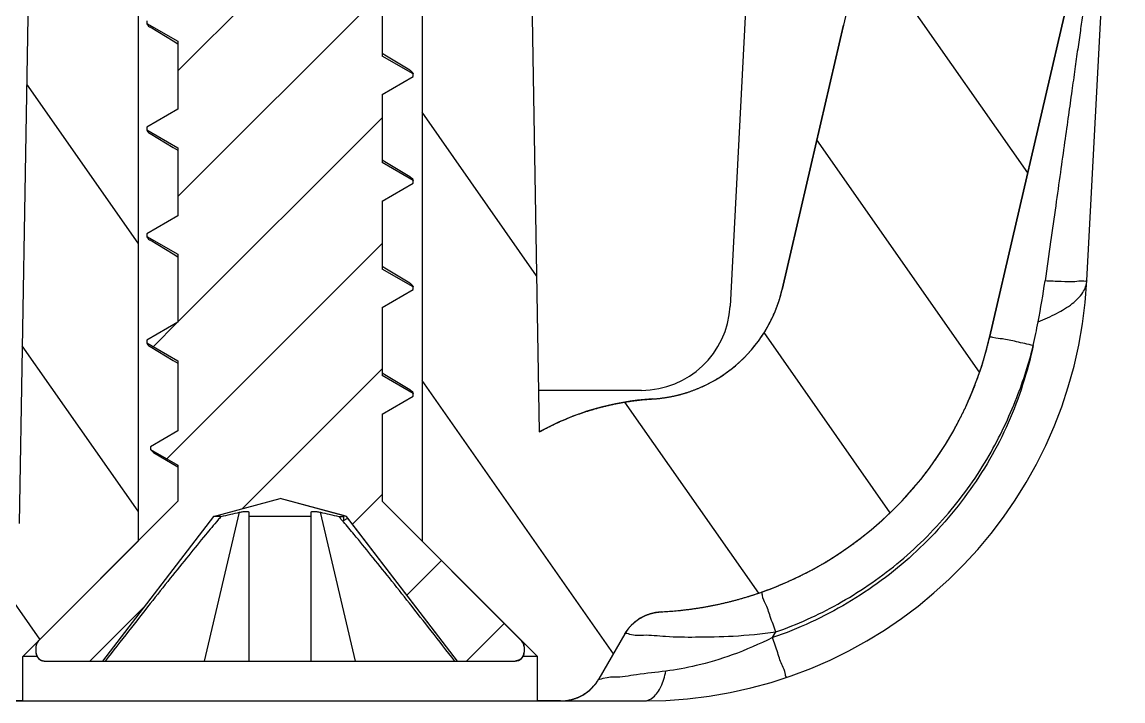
# Model space of a CAD drawing. Header units: inches. Extents: x 3700 to 4563, y 1353 to 2328.
# Drawn here: x 3886.51 to 3898.92, y 2099.41 to 2107.06 of the extents above; entities that cross this region are included whole.
import ezdxf

# ---------------------------------------------------------------- set-up
doc = ezdxf.new("R2010")
doc.units = ezdxf.units.IN
doc.header["$LTSCALE"] = 0.5
doc.layers.add('06___PRT_ALL_SURFS', color=7, linetype='Continuous')

msp = doc.modelspace()

# ---------------------------------------------------------------- hatches: boundary and pattern name
at = {"linetype": 'Continuous'}
h = msp.add_hatch(dxfattribs=at)
h.set_pattern_fill('C', color=2, angle=45, style=0, pattern_type=0)
h.set_pattern_definition([(45, (3517.8296, 2010.4347), (-0.7071068, 0.7071068), [])])
edge = h.paths.add_edge_path()
edge.add_line((3886.766, 2099.865), (3887.416, 2099.865))
edge.add_spline(control_points=[(3886.666, 2099.965), (3886.666, 2099.906), (3886.707, 2099.865), (3886.766, 2099.865)], knot_values=[0, 0, 0, 0, 1, 1, 1, 1], weights=[1, 0.804738, 0.804738, 1], degree=3, periodic=0)
edge.add_line((3886.666, 2100.024), (3886.666, 2099.965))
edge.add_spline(control_points=[(3886.695, 2100.094), (3886.676, 2100.075), (3886.666, 2100.05), (3886.666, 2100.024)], knot_values=[0, 0, 0, 0, 1, 1, 1, 1], weights=[1, 0.949253, 0.949253, 1], degree=3, periodic=0)
edge.add_line((3888.266, 2101.665), (3886.695, 2100.094))
edge.add_line((3888.266, 2102.071), (3888.266, 2101.665))
edge.add_line((3887.955, 2102.25), (3888.266, 2102.071))
edge.add_line((3887.955, 2102.28), (3887.955, 2102.25))
edge.add_line((3888.266, 2102.459), (3887.955, 2102.28))
edge.add_line((3888.266, 2103.248), (3888.266, 2102.459))
edge.add_line((3887.916, 2103.45), (3888.266, 2103.248))
edge.add_line((3887.916, 2103.48), (3887.916, 2103.45))
edge.add_line((3888.266, 2103.682), (3887.916, 2103.48))
edge.add_line((3888.266, 2104.448), (3888.266, 2103.682))
edge.add_line((3887.916, 2104.65), (3888.266, 2104.448))
edge.add_line((3887.916, 2104.68), (3887.916, 2104.65))
edge.add_line((3888.266, 2104.882), (3887.916, 2104.68))
edge.add_line((3888.266, 2105.648), (3888.266, 2104.882))
edge.add_line((3887.916, 2105.85), (3888.266, 2105.648))
edge.add_line((3887.916, 2105.88), (3887.916, 2105.85))
edge.add_line((3888.266, 2106.082), (3887.916, 2105.88))
edge.add_line((3888.266, 2106.848), (3888.266, 2106.082))
edge.add_line((3887.916, 2107.05), (3888.266, 2106.848))
edge.add_line((3887.916, 2107.08), (3887.916, 2107.05))
edge.add_line((3888.266, 2107.282), (3887.916, 2107.08))
edge.add_line((3888.266, 2108.048), (3888.266, 2107.282))
edge.add_line((3887.916, 2108.25), (3888.266, 2108.048))
edge.add_line((3887.916, 2108.28), (3887.916, 2108.25))
edge.add_line((3888.266, 2108.482), (3887.916, 2108.28))
edge.add_line((3888.266, 2109.248), (3888.266, 2108.482))
edge.add_line((3887.916, 2109.45), (3888.266, 2109.248))
edge.add_line((3887.916, 2109.48), (3887.916, 2109.45))
edge.add_line((3888.266, 2109.682), (3887.916, 2109.48))
edge.add_line((3888.266, 2110.448), (3888.266, 2109.682))
edge.add_line((3887.916, 2110.65), (3888.266, 2110.448))
edge.add_line((3887.916, 2110.68), (3887.916, 2110.65))
edge.add_line((3888.266, 2110.882), (3887.916, 2110.68))
edge.add_line((3888.266, 2111.648), (3888.266, 2110.882))
edge.add_line((3887.916, 2111.85), (3888.266, 2111.648))
edge.add_line((3887.916, 2111.88), (3887.916, 2111.85))
edge.add_line((3888.266, 2112.082), (3887.916, 2111.88))
edge.add_line((3888.266, 2112.848), (3888.266, 2112.082))
edge.add_line((3887.916, 2113.05), (3888.266, 2112.848))
edge.add_line((3887.916, 2113.08), (3887.916, 2113.05))
edge.add_line((3888.266, 2113.282), (3887.916, 2113.08))
edge.add_line((3888.266, 2114.048), (3888.266, 2113.282))
edge.add_line((3887.916, 2114.25), (3888.266, 2114.048))
edge.add_line((3887.916, 2114.28), (3887.916, 2114.25))
edge.add_line((3888.266, 2114.482), (3887.916, 2114.28))
edge.add_line((3888.266, 2115.248), (3888.266, 2114.482))
edge.add_line((3887.916, 2115.45), (3888.266, 2115.248))
edge.add_line((3887.916, 2115.48), (3887.916, 2115.45))
edge.add_line((3888.266, 2115.682), (3887.916, 2115.48))
edge.add_line((3888.266, 2116.448), (3888.266, 2115.682))
edge.add_line((3887.916, 2116.65), (3888.266, 2116.448))
edge.add_line((3887.916, 2116.68), (3887.916, 2116.65))
edge.add_line((3888.266, 2116.882), (3887.916, 2116.68))
edge.add_line((3888.266, 2117.648), (3888.266, 2116.882))
edge.add_line((3887.916, 2117.85), (3888.266, 2117.648))
edge.add_line((3887.916, 2117.88), (3887.916, 2117.85))
edge.add_line((3888.266, 2118.082), (3887.916, 2117.88))
edge.add_line((3888.266, 2118.974), (3888.266, 2118.082))
edge.add_line((3888.134, 2119.05), (3888.266, 2118.974))
edge.add_line((3888.134, 2119.08), (3888.134, 2119.05))
edge.add_line((3888.266, 2119.156), (3888.134, 2119.08))
edge.add_line((3888.266, 2119.865), (3888.266, 2119.156))
edge.add_line((3888.266, 2119.865), (3890.566, 2119.865))
edge.add_line((3890.566, 2119.865), (3890.566, 2118.664))
edge.add_line((3890.885, 2118.48), (3890.566, 2118.664))
edge.add_line((3890.885, 2118.45), (3890.885, 2118.48))
edge.add_line((3890.566, 2118.266), (3890.885, 2118.45))
edge.add_line((3890.566, 2118.266), (3890.566, 2117.482))
edge.add_line((3890.916, 2117.28), (3890.566, 2117.482))
edge.add_line((3890.916, 2117.25), (3890.916, 2117.28))
edge.add_line((3890.566, 2117.048), (3890.916, 2117.25))
edge.add_line((3890.566, 2117.048), (3890.566, 2116.282))
edge.add_line((3890.916, 2116.08), (3890.566, 2116.282))
edge.add_line((3890.916, 2116.05), (3890.916, 2116.08))
edge.add_line((3890.566, 2115.848), (3890.916, 2116.05))
edge.add_line((3890.566, 2115.848), (3890.566, 2115.082))
edge.add_line((3890.916, 2114.88), (3890.566, 2115.082))
edge.add_line((3890.916, 2114.85), (3890.916, 2114.88))
edge.add_line((3890.566, 2114.648), (3890.916, 2114.85))
edge.add_line((3890.566, 2114.648), (3890.566, 2113.882))
edge.add_line((3890.916, 2113.68), (3890.566, 2113.882))
edge.add_line((3890.916, 2113.65), (3890.916, 2113.68))
edge.add_line((3890.566, 2113.448), (3890.916, 2113.65))
edge.add_line((3890.566, 2113.448), (3890.566, 2112.682))
edge.add_line((3890.916, 2112.48), (3890.566, 2112.682))
edge.add_line((3890.916, 2112.45), (3890.916, 2112.48))
edge.add_line((3890.566, 2112.248), (3890.916, 2112.45))
edge.add_line((3890.566, 2112.248), (3890.566, 2111.482))
edge.add_line((3890.916, 2111.28), (3890.566, 2111.482))
edge.add_line((3890.916, 2111.25), (3890.916, 2111.28))
edge.add_line((3890.566, 2111.048), (3890.916, 2111.25))
edge.add_line((3890.566, 2111.048), (3890.566, 2110.282))
edge.add_line((3890.916, 2110.08), (3890.566, 2110.282))
edge.add_line((3890.916, 2110.05), (3890.916, 2110.08))
edge.add_line((3890.566, 2109.848), (3890.916, 2110.05))
edge.add_line((3890.566, 2109.848), (3890.566, 2109.082))
edge.add_line((3890.916, 2108.88), (3890.566, 2109.082))
edge.add_line((3890.916, 2108.85), (3890.916, 2108.88))
edge.add_line((3890.566, 2108.648), (3890.916, 2108.85))
edge.add_line((3890.566, 2108.648), (3890.566, 2107.882))
edge.add_line((3890.916, 2107.68), (3890.566, 2107.882))
edge.add_line((3890.916, 2107.65), (3890.916, 2107.68))
edge.add_line((3890.566, 2107.448), (3890.916, 2107.65))
edge.add_line((3890.566, 2107.448), (3890.566, 2106.682))
edge.add_line((3890.916, 2106.48), (3890.566, 2106.682))
edge.add_line((3890.916, 2106.45), (3890.916, 2106.48))
edge.add_line((3890.566, 2106.248), (3890.916, 2106.45))
edge.add_line((3890.566, 2106.248), (3890.566, 2105.482))
edge.add_line((3890.916, 2105.28), (3890.566, 2105.482))
edge.add_line((3890.916, 2105.25), (3890.916, 2105.28))
edge.add_line((3890.566, 2105.048), (3890.916, 2105.25))
edge.add_line((3890.566, 2105.048), (3890.566, 2104.282))
edge.add_line((3890.916, 2104.08), (3890.566, 2104.282))
edge.add_line((3890.916, 2104.05), (3890.916, 2104.08))
edge.add_line((3890.566, 2103.848), (3890.916, 2104.05))
edge.add_line((3890.566, 2103.848), (3890.566, 2103.082))
edge.add_line((3890.916, 2102.88), (3890.566, 2103.082))
edge.add_line((3890.916, 2102.85), (3890.916, 2102.88))
edge.add_line((3890.566, 2102.648), (3890.916, 2102.85))
edge.add_line((3890.566, 2102.648), (3890.566, 2101.665))
edge.add_line((3890.566, 2101.665), (3892.136, 2100.094))
edge.add_spline(control_points=[(3892.136, 2100.094), (3892.155, 2100.075), (3892.166, 2100.05), (3892.166, 2100.024)], knot_values=[0, 0, 0, 0, 1, 1, 1, 1], weights=[1, 0.949253, 0.949253, 1], degree=3, periodic=0)
edge.add_line((3892.166, 2100.024), (3892.166, 2099.965))
edge.add_spline(control_points=[(3892.166, 2099.965), (3892.166, 2099.906), (3892.124, 2099.865), (3892.066, 2099.865)], knot_values=[0, 0, 0, 0, 1, 1, 1, 1], weights=[1, 0.804738, 0.804738, 1], degree=3, periodic=0)
edge.add_line((3891.416, 2099.865), (3892.066, 2099.865))
edge.add_line((3891.416, 2099.865), (3890.18, 2101.476))
edge.add_line((3890.18, 2101.476), (3890.166, 2101.494))
edge.add_line((3890.166, 2101.494), (3890.131, 2101.503))
edge.add_line((3890.131, 2101.503), (3889.416, 2101.695))
edge.add_line((3888.666, 2101.494), (3889.416, 2101.695))
edge.add_line((3888.666, 2101.494), (3887.416, 2099.865))
h = msp.add_hatch(dxfattribs=at)
h.set_pattern_fill('DEFAULT__1', color=2, scale=1.73335, angle=125, style=0, pattern_type=0)
h.set_pattern_definition([(125, (3517.8296, 2010.4347), (-1.419877, -0.994209), [])])
edge = h.paths.add_edge_path()
edge.add_line((3862.566, 2112.415), (3863.393, 2112.415))
edge.add_line((3863.561, 2109.196), (3863.393, 2112.415))
edge.add_line((3864.757, 2104.053), (3863.561, 2109.196))
edge.add_spline(control_points=[(3864.757, 2104.053), (3864.923, 2103.337), (3865.485, 2102.862), (3866.219, 2102.818)], knot_values=[0, 0, 0, 0, 1, 1, 1, 1], weights=[1, 0.867704, 0.867704, 1], degree=3, periodic=0)
edge.add_spline(control_points=[(3866.219, 2102.818), (3866.751, 2102.786), (3867.257, 2102.616), (3867.701, 2102.32)], knot_values=[0, 0, 0, 0, 1, 1, 1, 1], weights=[1, 0.976957, 0.976957, 1], degree=3, periodic=0)
edge.add_line((3867.916, 2106.415), (3867.701, 2102.32))
edge.add_line((3867.916, 2106.415), (3869.166, 2106.415))
edge.add_line((3869.253, 2101.415), (3869.166, 2106.415))
edge.add_line((3869.253, 2101.415), (3871.578, 2101.415))
edge.add_line((3871.578, 2101.415), (3871.666, 2106.415))
edge.add_line((3871.666, 2106.415), (3872.916, 2106.415))
edge.add_line((3872.916, 2106.415), (3873.178, 2101.415))
edge.add_line((3873.178, 2101.415), (3873.682, 2101.415))
edge.add_line((3873.682, 2101.415), (3873.916, 2101.915))
edge.add_line((3873.916, 2101.915), (3879.916, 2101.915))
edge.add_line((3879.916, 2099.415), (3879.916, 2101.915))
edge.add_line((3867.254, 2099.415), (3879.916, 2099.415))
edge.add_spline(control_points=[(3867.254, 2099.415), (3867.071, 2099.415), (3866.913, 2099.506), (3866.821, 2099.665)], knot_values=[0, 0, 0, 0, 1, 1, 1, 1], weights=[1, 0.910684, 0.910684, 1], degree=3, periodic=0)
edge.add_line((3866.529, 2100.17), (3866.821, 2099.665))
edge.add_spline(control_points=[(3866.529, 2100.17), (3866.443, 2100.321), (3866.294, 2100.411), (3866.121, 2100.42)], knot_values=[0, 0, 0, 0, 1, 1, 1, 1], weights=[1, 0.918627, 0.918627, 1], degree=3, periodic=0)
edge.add_spline(control_points=[(3862.419, 2103.509), (3862.84, 2101.7), (3864.266, 2100.51), (3866.121, 2100.42)], knot_values=[0, 0, 0, 0, 1, 1, 1, 1], weights=[1, 0.865322, 0.865322, 1], degree=3, periodic=0)
edge.add_line((3862.419, 2103.509), (3861.146, 2108.985))
edge.add_spline(control_points=[(3861.023, 2109.856), (3861.039, 2109.562), (3861.08, 2109.271), (3861.146, 2108.985)], knot_values=[0, 0, 0, 0, 1, 1, 1, 1], weights=[1, 0.997419, 0.997419, 1], degree=3, periodic=0)
edge.add_line((3861.023, 2109.856), (3860.916, 2111.915))
edge.add_line((3860.916, 2111.915), (3861.766, 2111.915))
edge.add_line((3861.766, 2111.915), (3861.779, 2113.415))
edge.add_line((3862.557, 2113.415), (3861.779, 2113.415))
edge.add_line((3862.566, 2112.415), (3862.557, 2113.415))
edge = h.paths.add_edge_path()
edge.add_line((3879.916, 2099.415), (3879.916, 2101.915))
edge.add_line((3879.916, 2099.415), (3879.916, 2101.915))
edge = h.paths.add_edge_path()
edge.add_line((3897.266, 2112.415), (3896.438, 2112.415))
edge.add_line((3897.266, 2112.415), (3897.274, 2113.415))
edge.add_line((3898.052, 2113.415), (3897.274, 2113.415))
edge.add_line((3898.066, 2111.915), (3898.052, 2113.415))
edge.add_line((3898.916, 2111.915), (3898.066, 2111.915))
edge.add_line((3898.808, 2109.856), (3898.916, 2111.915))
edge.add_spline(control_points=[(3898.808, 2109.856), (3898.792, 2109.562), (3898.751, 2109.271), (3898.685, 2108.985)], knot_values=[0, 0, 0, 0, 1, 1, 1, 1], weights=[1, 0.997419, 0.997419, 1], degree=3, periodic=0)
edge.add_line((3898.685, 2108.985), (3897.412, 2103.509))
edge.add_spline(control_points=[(3893.71, 2100.42), (3895.565, 2100.51), (3896.991, 2101.7), (3897.412, 2103.509)], knot_values=[0, 0, 0, 0, 1, 1, 1, 1], weights=[1, 0.865322, 0.865322, 1], degree=3, periodic=0)
edge.add_spline(control_points=[(3893.302, 2100.17), (3893.388, 2100.321), (3893.537, 2100.411), (3893.71, 2100.42)], knot_values=[0, 0, 0, 0, 1, 1, 1, 1], weights=[1, 0.918627, 0.918627, 1], degree=3, periodic=0)
edge.add_line((3893.302, 2100.17), (3893.01, 2099.665))
edge.add_spline(control_points=[(3892.577, 2099.415), (3892.76, 2099.415), (3892.918, 2099.506), (3893.01, 2099.665)], knot_values=[0, 0, 0, 0, 1, 1, 1, 1], weights=[1, 0.910684, 0.910684, 1], degree=3, periodic=0)
edge.add_line((3892.577, 2099.415), (3892.316, 2099.415))
edge.add_line((3892.316, 2099.415), (3892.316, 2099.915))
edge.add_line((3892.316, 2099.915), (3891.016, 2101.215))
edge.add_line((3891.016, 2112.315), (3891.016, 2101.215))
edge.add_line((3892.166, 2112.315), (3891.016, 2112.315))
edge.add_line((3892.166, 2112.315), (3892.338, 2102.446))
edge.add_spline(control_points=[(3892.338, 2102.446), (3892.731, 2102.665), (3893.163, 2102.791), (3893.612, 2102.818)], knot_values=[0, 0, 0, 0, 1, 1, 1, 1], weights=[1, 0.983471, 0.983471, 1], degree=3, periodic=0)
edge.add_spline(control_points=[(3893.612, 2102.818), (3894.346, 2102.862), (3894.908, 2103.337), (3895.074, 2104.053)], knot_values=[0, 0, 0, 0, 1, 1, 1, 1], weights=[1, 0.867704, 0.867704, 1], degree=3, periodic=0)
edge.add_line((3896.27, 2109.196), (3895.074, 2104.053))
edge.add_line((3896.27, 2109.196), (3896.438, 2112.415))
edge = h.paths.add_edge_path()
edge.add_line((3886.516, 2099.415), (3879.916, 2099.415))
edge.add_line((3879.916, 2099.415), (3879.916, 2101.915))
edge.add_line((3885.916, 2101.915), (3879.916, 2101.915))
edge.add_line((3886.149, 2101.415), (3885.916, 2101.915))
edge.add_line((3886.475, 2101.415), (3886.149, 2101.415))
edge.add_line((3886.666, 2112.315), (3886.475, 2101.415))
edge.add_line((3887.816, 2112.315), (3886.666, 2112.315))
edge.add_line((3887.816, 2112.315), (3887.816, 2101.215))
edge.add_line((3886.516, 2099.915), (3887.816, 2101.215))
edge.add_line((3886.516, 2099.415), (3886.516, 2099.915))

# ---------------------------------------------------------------- linework, layer by layer
at = {"color": 7, "linetype": 'Continuous'}
for p, q in [((3886.666, 2112.315, 0), (3886.475, 2101.415, 0)), ((3886.666, 2112.315, 0), (3886.475, 2101.415, 0)), ((3887.816, 2112.315, 0), (3887.816, 2101.215, 0)), ((3887.816, 2112.315, 0), (3887.816, 2101.215, 0)), ((3891.016, 2112.315, 0), (3891.016, 2101.215, 0)), ((3891.016, 2112.315, 0), (3891.016, 2101.215, 0)), ((3892.166, 2112.315, 0), (3892.338, 2102.446, 0)), ((3892.166, 2112.315, 0), (3892.338, 2102.446, 0)), ((3894.936, 2112.415, 0), (3894.488, 2103.863, 0)), ((3898.509, 2104.154, 0), (3898.916, 2111.915, 0)), ((3896.27, 2109.196, 0), (3895.074, 2104.053, 0)), ((3896.27, 2109.196, 0), (3895.074, 2104.053, 0)), ((3898.685, 2108.985, 0), (3897.412, 2103.509, 0)), ((3898.685, 2108.985, 0), (3897.412, 2103.509, 0)), ((3890.566, 2107.448, 0), (3890.566, 2106.682, 0)), ((3890.566, 2107.448, 0), (3890.566, 2106.682, 0)), ((3887.916, 2107.08, 0), (3887.916, 2107.05, 0)), ((3887.916, 2107.08, 0), (3887.916, 2107.05, 0)), ((3887.916, 2107.05, 0), (3888.266, 2106.848, 0)), ((3887.916, 2107.05, 0), (3888.266, 2106.848, 0)), ((3887.951, 2107.009, 0), (3888.213, 2106.853, 0)), ((3888.213, 2106.853, 0), (3888.266, 2106.821, 0)), ((3888.266, 2106.848, 0), (3888.266, 2106.082, 0)), ((3888.266, 2106.848, 0), (3888.266, 2106.082, 0)), ((3890.616, 2106.679, 0), (3890.566, 2106.709, 0)), ((3890.916, 2106.48, 0), (3890.566, 2106.682, 0)), ((3890.916, 2106.48, 0), (3890.566, 2106.682, 0)), ((3890.88, 2106.521, 0), (3890.616, 2106.679, 0)), ((3890.916, 2106.45, 0), (3890.916, 2106.48, 0)), ((3890.916, 2106.45, 0), (3890.916, 2106.48, 0)), ((3890.566, 2106.248, 0), (3890.916, 2106.45, 0)), ((3890.566, 2106.248, 0), (3890.916, 2106.45, 0)), ((3890.566, 2106.248, 0), (3890.566, 2105.482, 0)), ((3890.566, 2106.248, 0), (3890.566, 2105.482, 0)), ((3888.266, 2106.082, 0), (3887.916, 2105.88, 0)), ((3888.266, 2106.082, 0), (3887.916, 2105.88, 0)), ((3887.916, 2105.88, 0), (3887.916, 2105.85, 0)), ((3887.916, 2105.88, 0), (3887.916, 2105.85, 0)), ((3887.916, 2105.85, 0), (3888.266, 2105.648, 0)), ((3887.916, 2105.85, 0), (3888.266, 2105.648, 0)), ((3887.951, 2105.809, 0), (3888.213, 2105.653, 0)), ((3888.213, 2105.653, 0), (3888.266, 2105.621, 0)), ((3888.266, 2105.648, 0), (3888.266, 2104.882, 0)), ((3888.266, 2105.648, 0), (3888.266, 2104.882, 0)), ((3890.616, 2105.479, 0), (3890.566, 2105.509, 0)), ((3890.916, 2105.28, 0), (3890.566, 2105.482, 0)), ((3890.916, 2105.28, 0), (3890.566, 2105.482, 0)), ((3890.88, 2105.321, 0), (3890.616, 2105.479, 0)), ((3890.566, 2105.048, 0), (3890.916, 2105.25, 0)), ((3890.566, 2105.048, 0), (3890.916, 2105.25, 0)), ((3890.916, 2105.25, 0), (3890.916, 2105.28, 0)), ((3890.916, 2105.25, 0), (3890.916, 2105.28, 0)), ((3890.566, 2105.048, 0), (3890.566, 2104.282, 0)), ((3890.566, 2105.048, 0), (3890.566, 2104.282, 0)), ((3888.266, 2104.882, 0), (3887.916, 2104.68, 0)), ((3888.266, 2104.882, 0), (3887.916, 2104.68, 0)), ((3887.916, 2104.68, 0), (3887.916, 2104.65, 0)), ((3887.916, 2104.68, 0), (3887.916, 2104.65, 0)), ((3887.916, 2104.65, 0), (3888.266, 2104.448, 0)), ((3887.916, 2104.65, 0), (3888.266, 2104.448, 0)), ((3887.951, 2104.609, 0), (3888.213, 2104.453, 0)), ((3888.213, 2104.453, 0), (3888.266, 2104.421, 0)), ((3888.266, 2104.448, 0), (3888.266, 2103.682, 0)), ((3888.266, 2104.448, 0), (3888.266, 2103.682, 0)), ((3890.616, 2104.279, 0), (3890.566, 2104.309, 0)), ((3890.916, 2104.08, 0), (3890.566, 2104.282, 0)), ((3890.916, 2104.08, 0), (3890.566, 2104.282, 0)), ((3890.88, 2104.121, 0), (3890.616, 2104.279, 0)), ((3890.566, 2103.848, 0), (3890.916, 2104.05, 0)), ((3890.566, 2103.848, 0), (3890.916, 2104.05, 0)), ((3890.916, 2104.05, 0), (3890.916, 2104.08, 0)), ((3890.916, 2104.05, 0), (3890.916, 2104.08, 0)), ((3890.566, 2103.848, 0), (3890.566, 2103.082, 0)), ((3890.566, 2103.848, 0), (3890.566, 2103.082, 0)), ((3888.266, 2103.682, 0), (3887.916, 2103.48, 0)), ((3888.266, 2103.682, 0), (3887.916, 2103.48, 0)), ((3887.916, 2103.48, 0), (3887.916, 2103.45, 0)), ((3887.916, 2103.48, 0), (3887.916, 2103.45, 0)), ((3887.916, 2103.45, 0), (3888.266, 2103.248, 0)), ((3887.916, 2103.45, 0), (3888.266, 2103.248, 0)), ((3887.951, 2103.409, 0), (3888.213, 2103.253, 0)), ((3888.213, 2103.253, 0), (3888.266, 2103.221, 0)), ((3888.266, 2103.248, 0), (3888.266, 2102.459, 0)), ((3888.266, 2103.248, 0), (3888.266, 2102.459, 0)), ((3890.616, 2103.079, 0), (3890.566, 2103.109, 0)), ((3890.916, 2102.88, 0), (3890.566, 2103.082, 0)), ((3890.916, 2102.88, 0), (3890.566, 2103.082, 0)), ((3890.88, 2102.921, 0), (3890.616, 2103.079, 0)), ((3890.916, 2102.85, 0), (3890.916, 2102.88, 0)), ((3890.916, 2102.85, 0), (3890.916, 2102.88, 0)), ((3893.489, 2102.915, 0), (3892.33, 2102.915, 0)), ((3890.566, 2102.648, 0), (3890.916, 2102.85, 0)), ((3890.566, 2102.648, 0), (3890.916, 2102.85, 0)), ((3890.566, 2102.648, 0), (3890.566, 2101.665, 0)), ((3890.566, 2102.648, 0), (3890.566, 2101.665, 0)), ((3888.266, 2102.459, 0), (3887.955, 2102.28, 0)), ((3888.266, 2102.459, 0), (3887.955, 2102.28, 0)), ((3887.955, 2102.28, 0), (3887.955, 2102.25, 0)), ((3887.955, 2102.28, 0), (3887.955, 2102.25, 0)), ((3887.955, 2102.25, 0), (3887.99, 2102.215, 0)), ((3887.955, 2102.25, 0), (3888.266, 2102.071, 0)), ((3887.955, 2102.25, 0), (3888.266, 2102.071, 0)), ((3887.99, 2102.215, 0), (3888.266, 2102.052, 0)), ((3888.266, 2102.071, 0), (3888.266, 2101.665, 0)), ((3888.266, 2102.071, 0), (3888.266, 2101.665, 0)), ((3886.516, 2099.915, 0), (3888.266, 2101.665, 0)), ((3888.266, 2101.665, 0), (3886.695, 2100.094, 0)), ((3888.666, 2101.494, 0), (3889.416, 2101.695, 0)), ((3888.666, 2101.494, 0), (3889.416, 2101.695, 0)), ((3890.166, 2101.494, 0), (3889.416, 2101.695, 0)), ((3890.131, 2101.503, 0), (3889.416, 2101.695, 0)), ((3892.316, 2099.915, 0), (3890.566, 2101.665, 0)), ((3890.566, 2101.665, 0), (3892.136, 2100.094, 0)), ((3888.566, 2099.865, 0), (3888.961, 2101.541, 0)), ((3889.066, 2101.541, 0), (3889.066, 2099.865, 0)), ((3889.766, 2099.865, 0), (3889.766, 2101.541, 0)), ((3890.266, 2099.865, 0), (3889.871, 2101.541, 0)), ((3888.666, 2101.494, 0), (3887.416, 2099.865, 0)), ((3888.666, 2101.494, 0), (3887.416, 2099.865, 0)), ((3888.752, 2101.494, 0), (3888.666, 2101.494, 0)), ((3889.766, 2101.494, 0), (3889.066, 2101.494, 0)), ((3890.079, 2101.494, 0), (3890.128, 2101.494, 0)), ((3890.13, 2101.434, 0), (3890.124, 2101.442, 0)), ((3890.131, 2101.503, 0), (3890.131, 2101.448, 0)), ((3890.166, 2101.494, 0), (3890.131, 2101.503, 0)), ((3890.131, 2101.448, 0), (3890.18, 2101.476, 0)), ((3891.416, 2099.865, 0), (3890.166, 2101.494, 0)), ((3890.18, 2101.476, 0), (3890.166, 2101.494, 0)), ((3891.416, 2099.865, 0), (3890.18, 2101.476, 0)), ((3886.516, 2099.915, 0), (3887.816, 2101.215, 0)), ((3892.316, 2099.915, 0), (3891.016, 2101.215, 0)), ((3893.302, 2100.17, 0), (3893.01, 2099.665, 0)), ((3893.302, 2100.17, 0), (3893.01, 2099.665, 0)), ((3894.966, 2100.129, 0), (3895.003, 2100.193, 0)), ((3886.666, 2100.024, 0), (3886.666, 2099.965, 0)), ((3886.666, 2100.024, 0), (3886.666, 2099.965, 0)), ((3892.166, 2100.024, 0), (3892.166, 2099.965, 0)), ((3892.166, 2100.024, 0), (3892.166, 2099.965, 0)), ((3886.516, 2099.415, 0), (3886.516, 2099.915, 0)), ((3886.681, 2099.915, 0), (3886.516, 2099.915, 0)), ((3886.516, 2099.415, 0), (3886.516, 2099.915, 0)), ((3892.316, 2099.915, 0), (3892.15, 2099.915, 0)), ((3892.316, 2099.415, 0), (3892.316, 2099.915, 0)), ((3892.316, 2099.415, 0), (3892.316, 2099.915, 0)), ((3886.766, 2099.865, 0), (3892.066, 2099.865, 0)), ((3886.766, 2099.865, 0), (3887.416, 2099.865, 0)), ((3891.416, 2099.865, 0), (3892.066, 2099.865, 0)), ((3866.315, 2099.415, 0), (3893.516, 2099.415, 0)), ((3886.516, 2099.415, 0), (3879.916, 2099.415, 0)), ((3892.577, 2099.415, 0), (3892.316, 2099.415, 0))]:
    msp.add_line(p, q, dxfattribs=at)
for centre, radius, start, end in [((3893.516, 2104.415, 0), 5, 270.0007, 357.0026), ((3889.286, 2105.379, 0), 8.837, 348.9667, 351.9879), ((3893.516, 2104.415, 0), 1.6, 273.4717, 346.9139), ((3893.489, 2103.915, 0), 1, 270, 357), ((3889.117, 2105.411, 0), 9.009, 347.2352, 348.9726), ((3893.516, 2104.415, 0), 4, 272.7898, 346.9139), ((3893.794, 2099.823, 0), 3, 93.4717, 119.0425), ((3896.539, 2094.738, 0), 10.309, 139.0581, 139.3695), ((3882.502, 2094.921, 0), 10.031, 40.7897, 40.944), ((3881.991, 2094.48, 0), 10.705, 40.5632, 40.7888), ((3893.735, 2099.92, 0), 0.5, 92.7898, 150), ((3886.766, 2100.024, 0), 0.1, 135, 180), ((3892.066, 2100.024, 0), 0.1, 0, 45), ((3886.766, 2099.965, 0), 0.1, 180, 270), ((3892.066, 2099.965, 0), 0.1, 270, 0), ((3892.577, 2099.915, 0), 0.5, 269.996, 329.998)]:
    msp.add_arc(centre, radius, start, end, dxfattribs=at)
for points, start_tangent, end_tangent in [([(3898.685, 2108.744, 0), (3898.675, 2108.67, 0), (3898.664, 2108.597, 0), (3898.654, 2108.523, 0), (3898.643, 2108.445, 0), (3898.631, 2108.36, 0), (3898.618, 2108.267, 0), (3898.603, 2108.164, 0), (3898.587, 2108.051, 0), (3898.57, 2107.928, 0), (3898.551, 2107.795, 0), (3898.531, 2107.653, 0), (3898.51, 2107.501, 0), (3898.487, 2107.337, 0), (3898.462, 2107.159, 0), (3898.435, 2106.968, 0), (3898.405, 2106.76, 0), (3898.374, 2106.534, 0), (3898.339, 2106.288, 0), (3898.301, 2106.016, 0), (3898.258, 2105.712, 0), (3898.21, 2105.371, 0), (3898.157, 2104.995, 0), (3898.1, 2104.588, 0), (3898.038, 2104.147, 0)], (-0.139986, -0.990153), (-0.139263, -0.990255)), ([(3887.916, 2107.05, 0), (3887.944, 2107.012, 0), (3887.951, 2107.008, 0)], (0, -1), (0.848441, -0.52929)), ([(3890.88, 2106.522, 0), (3890.887, 2106.517, 0), (3890.916, 2106.48, 0)], (0.848441, -0.52929), (0, -1)), ([(3887.916, 2105.85, 0), (3887.944, 2105.812, 0), (3887.951, 2105.808, 0)], (0, -1), (0.848441, -0.52929)), ([(3890.88, 2105.322, 0), (3890.887, 2105.317, 0), (3890.916, 2105.28, 0)], (0.848441, -0.52929), (0, -1)), ([(3887.916, 2104.65, 0), (3887.944, 2104.612, 0), (3887.951, 2104.608, 0)], (0, -1), (0.848441, -0.52929)), ([(3890.88, 2104.122, 0), (3890.887, 2104.117, 0), (3890.916, 2104.08, 0)], (0.848441, -0.52929), (0, -1)), ([(3897.961, 2103.688, 0), (3898.168, 2103.782, 0), (3898.343, 2103.892, 0), (3898.463, 2104.017, 0), (3898.509, 2104.153, 0)], (0.927455, 0.373934), (0.047194, 0.998886)), ([(3898.509, 2104.153, 0), (3898.473, 2104.144, 0), (3898.372, 2104.139, 0), (3898.22, 2104.141, 0), (3898.038, 2104.147, 0)], (0.007227, -0.999974), (-0.998815, 0.048668)), ([(3893.612, 2102.818, 0), (3893.627, 2102.819, 0), (3893.642, 2102.82, 0), (3893.657, 2102.821, 0), (3893.672, 2102.823, 0), (3893.688, 2102.824, 0), (3893.703, 2102.826, 0), (3893.718, 2102.828, 0), (3893.733, 2102.83, 0), (3893.748, 2102.832, 0), (3893.763, 2102.834, 0), (3893.778, 2102.837, 0), (3893.794, 2102.839, 0), (3893.809, 2102.842, 0), (3893.824, 2102.845, 0), (3893.839, 2102.848, 0), (3893.855, 2102.851, 0), (3893.87, 2102.855, 0), (3893.885, 2102.858, 0), (3893.901, 2102.862, 0), (3893.916, 2102.866, 0), (3893.931, 2102.87, 0), (3893.946, 2102.874, 0), (3893.962, 2102.878, 0), (3893.977, 2102.883, 0), (3893.992, 2102.888, 0), (3894.007, 2102.892, 0), (3894.022, 2102.897, 0), (3894.038, 2102.903, 0), (3894.053, 2102.908, 0), (3894.068, 2102.913, 0), (3894.083, 2102.919, 0), (3894.098, 2102.925, 0), (3894.113, 2102.931, 0), (3894.128, 2102.937, 0), (3894.143, 2102.943, 0), (3894.158, 2102.95, 0), (3894.173, 2102.956, 0), (3894.188, 2102.963, 0), (3894.202, 2102.97, 0), (3894.217, 2102.977, 0), (3894.232, 2102.984, 0), (3894.246, 2102.992, 0), (3894.261, 2102.999, 0), (3894.275, 2103.007, 0), (3894.29, 2103.015, 0), (3894.304, 2103.023, 0), (3894.318, 2103.031, 0), (3894.333, 2103.039, 0), (3894.347, 2103.048, 0), (3894.361, 2103.056, 0), (3894.375, 2103.065, 0), (3894.389, 2103.074, 0), (3894.402, 2103.083, 0), (3894.416, 2103.093, 0), (3894.43, 2103.102, 0), (3894.443, 2103.111, 0), (3894.457, 2103.121, 0), (3894.47, 2103.131, 0), (3894.483, 2103.141, 0), (3894.497, 2103.151, 0), (3894.51, 2103.161, 0), (3894.523, 2103.172, 0), (3894.535, 2103.182, 0), (3894.548, 2103.193, 0), (3894.561, 2103.204, 0), (3894.573, 2103.214, 0), (3894.586, 2103.225, 0), (3894.598, 2103.237, 0), (3894.61, 2103.248, 0), (3894.622, 2103.259, 0), (3894.634, 2103.271, 0), (3894.646, 2103.282, 0), (3894.658, 2103.294, 0), (3894.669, 2103.306, 0), (3894.68, 2103.318, 0), (3894.692, 2103.33, 0), (3894.703, 2103.342, 0), (3894.714, 2103.355, 0), (3894.725, 2103.367, 0), (3894.735, 2103.38, 0), (3894.746, 2103.392, 0), (3894.757, 2103.405, 0), (3894.767, 2103.418, 0), (3894.777, 2103.431, 0), (3894.787, 2103.444, 0), (3894.797, 2103.457, 0), (3894.807, 2103.47, 0), (3894.816, 2103.483, 0), (3894.826, 2103.496, 0), (3894.835, 2103.51, 0), (3894.844, 2103.523, 0), (3894.853, 2103.537, 0), (3894.862, 2103.551, 0), (3894.871, 2103.564, 0), (3894.879, 2103.578, 0), (3894.888, 2103.592, 0), (3894.896, 2103.606, 0), (3894.904, 2103.62, 0), (3894.912, 2103.634, 0), (3894.92, 2103.648, 0), (3894.927, 2103.662, 0), (3894.935, 2103.676, 0), (3894.942, 2103.69, 0), (3894.949, 2103.704, 0), (3894.956, 2103.719, 0), (3894.963, 2103.733, 0), (3894.97, 2103.747, 0), (3894.976, 2103.762, 0), (3894.982, 2103.776, 0), (3894.989, 2103.79, 0), (3894.995, 2103.805, 0), (3895.001, 2103.819, 0), (3895.006, 2103.834, 0), (3895.012, 2103.848, 0), (3895.017, 2103.863, 0), (3895.023, 2103.878, 0), (3895.028, 2103.892, 0), (3895.033, 2103.907, 0), (3895.038, 2103.921, 0), (3895.042, 2103.936, 0), (3895.047, 2103.951, 0), (3895.051, 2103.965, 0), (3895.055, 2103.98, 0), (3895.059, 2103.994, 0), (3895.063, 2104.009, 0), (3895.067, 2104.024, 0), (3895.071, 2104.038, 0), (3895.074, 2104.053, 0)], (0.998165, 0.060555), (0.226415, 0.974031)), ([(3893.71, 2100.42, 0), (3893.748, 2100.422, 0), (3893.786, 2100.424, 0), (3893.824, 2100.427, 0), (3893.862, 2100.43, 0), (3893.9, 2100.433, 0), (3893.938, 2100.437, 0), (3893.976, 2100.442, 0), (3894.014, 2100.446, 0), (3894.052, 2100.451, 0), (3894.091, 2100.457, 0), (3894.129, 2100.462, 0), (3894.168, 2100.468, 0), (3894.206, 2100.475, 0), (3894.245, 2100.482, 0), (3894.283, 2100.489, 0), (3894.322, 2100.497, 0), (3894.36, 2100.505, 0), (3894.399, 2100.514, 0), (3894.438, 2100.523, 0), (3894.476, 2100.532, 0), (3894.515, 2100.542, 0), (3894.554, 2100.552, 0), (3894.592, 2100.563, 0), (3894.631, 2100.574, 0), (3894.669, 2100.585, 0), (3894.708, 2100.597, 0), (3894.746, 2100.609, 0), (3894.785, 2100.622, 0), (3894.823, 2100.635, 0), (3894.861, 2100.648, 0), (3894.899, 2100.662, 0), (3894.938, 2100.676, 0), (3894.976, 2100.691, 0), (3895.014, 2100.706, 0), (3895.051, 2100.722, 0), (3895.089, 2100.737, 0), (3895.127, 2100.754, 0), (3895.164, 2100.771, 0), (3895.202, 2100.788, 0), (3895.239, 2100.805, 0), (3895.276, 2100.823, 0), (3895.313, 2100.842, 0), (3895.35, 2100.86, 0), (3895.387, 2100.88, 0), (3895.423, 2100.899, 0), (3895.46, 2100.919, 0), (3895.496, 2100.94, 0), (3895.532, 2100.96, 0), (3895.568, 2100.982, 0), (3895.603, 2101.003, 0), (3895.639, 2101.025, 0), (3895.674, 2101.047, 0), (3895.709, 2101.07, 0), (3895.744, 2101.093, 0), (3895.779, 2101.117, 0), (3895.813, 2101.141, 0), (3895.847, 2101.165, 0), (3895.881, 2101.189, 0), (3895.915, 2101.214, 0), (3895.948, 2101.24, 0), (3895.981, 2101.265, 0), (3896.014, 2101.291, 0), (3896.047, 2101.317, 0), (3896.079, 2101.344, 0), (3896.111, 2101.371, 0), (3896.143, 2101.399, 0), (3896.174, 2101.426, 0), (3896.205, 2101.454, 0), (3896.236, 2101.483, 0), (3896.267, 2101.511, 0), (3896.297, 2101.54, 0), (3896.327, 2101.569, 0), (3896.356, 2101.599, 0), (3896.386, 2101.629, 0), (3896.415, 2101.659, 0), (3896.443, 2101.689, 0), (3896.471, 2101.72, 0), (3896.499, 2101.751, 0), (3896.527, 2101.782, 0), (3896.554, 2101.814, 0), (3896.581, 2101.845, 0), (3896.608, 2101.877, 0), (3896.634, 2101.91, 0), (3896.66, 2101.942, 0), (3896.685, 2101.975, 0), (3896.71, 2102.008, 0), (3896.735, 2102.041, 0), (3896.759, 2102.074, 0), (3896.783, 2102.108, 0), (3896.807, 2102.141, 0), (3896.83, 2102.175, 0), (3896.853, 2102.209, 0), (3896.875, 2102.244, 0), (3896.897, 2102.278, 0), (3896.919, 2102.313, 0), (3896.94, 2102.348, 0), (3896.961, 2102.383, 0), (3896.981, 2102.418, 0), (3897.001, 2102.453, 0), (3897.021, 2102.488, 0), (3897.04, 2102.524, 0), (3897.059, 2102.56, 0), (3897.078, 2102.595, 0), (3897.096, 2102.631, 0), (3897.114, 2102.667, 0), (3897.131, 2102.703, 0), (3897.148, 2102.739, 0), (3897.164, 2102.776, 0), (3897.18, 2102.812, 0), (3897.196, 2102.848, 0), (3897.211, 2102.885, 0), (3897.226, 2102.921, 0), (3897.241, 2102.958, 0), (3897.255, 2102.995, 0), (3897.269, 2103.031, 0), (3897.282, 2103.068, 0), (3897.295, 2103.105, 0), (3897.307, 2103.142, 0), (3897.32, 2103.178, 0), (3897.331, 2103.215, 0), (3897.343, 2103.252, 0), (3897.354, 2103.289, 0), (3897.364, 2103.326, 0), (3897.375, 2103.362, 0), (3897.384, 2103.399, 0), (3897.394, 2103.436, 0), (3897.403, 2103.473, 0), (3897.412, 2103.509, 0)], (0.998815, 0.048672), (0.226415, 0.974031)), ([(3897.904, 2103.42, 0), (3897.714, 2103.463, 0), (3897.556, 2103.494, 0), (3897.45, 2103.51, 0), (3897.412, 2103.509, 0)], (-0.974034, 0.226401), (-0.226415, -0.974031)), ([(3887.916, 2103.45, 0), (3887.944, 2103.412, 0), (3887.951, 2103.408, 0)], (0, -1), (0.848441, -0.52929)), ([(3897.904, 2103.42, 0), (3897.622, 2102.548, 0), (3897.161, 2101.751, 0), (3896.547, 2101.064, 0), (3895.808, 2100.517, 0), (3894.966, 2100.129, 0)], (-0.215503, -0.976503), (-0.946665, -0.322219)), ([(3895.003, 2100.193, 0), (3895.701, 2100.507, 0), (3896.367, 2100.959, 0), (3896.949, 2101.532, 0), (3897.406, 2102.179, 0), (3897.718, 2102.833, 0), (3897.904, 2103.42, 0)], (0.943841, 0.3304), (0.226406, 0.974033)), ([(3890.88, 2102.922, 0), (3890.887, 2102.917, 0), (3890.916, 2102.88, 0)], (0.848441, -0.52929), (0, -1)), ([(3892.338, 2102.446, 0), (3892.374, 2102.466, 0), (3892.411, 2102.486, 0), (3892.448, 2102.504, 0), (3892.485, 2102.523, 0), (3892.523, 2102.541, 0), (3892.561, 2102.558, 0), (3892.599, 2102.575, 0), (3892.638, 2102.592, 0), (3892.677, 2102.608, 0), (3892.716, 2102.623, 0), (3892.755, 2102.638, 0), (3892.794, 2102.652, 0), (3892.834, 2102.666, 0), (3892.874, 2102.679, 0), (3892.914, 2102.691, 0), (3892.954, 2102.703, 0), (3892.995, 2102.715, 0), (3893.035, 2102.726, 0), (3893.076, 2102.736, 0), (3893.117, 2102.746, 0), (3893.158, 2102.755, 0), (3893.199, 2102.764, 0), (3893.24, 2102.772, 0), (3893.281, 2102.779, 0), (3893.323, 2102.786, 0), (3893.364, 2102.792, 0), (3893.405, 2102.798, 0), (3893.447, 2102.803, 0), (3893.488, 2102.808, 0), (3893.53, 2102.812, 0), (3893.571, 2102.815, 0), (3893.612, 2102.818, 0)], (0.87426, 0.485458), (0.998165, 0.060555)), ([(3888.752, 2101.494, 0), (3888.86, 2101.519, 0), (3888.961, 2101.541, 0)], (0.973049, 0.230596), (0.978182, 0.207748)), ([(3888.961, 2101.541, 0), (3888.981, 2101.545, 0), (3889.001, 2101.548, 0), (3889.02, 2101.55, 0), (3889.036, 2101.551, 0), (3889.049, 2101.55, 0), (3889.058, 2101.548, 0), (3889.064, 2101.545, 0), (3889.066, 2101.541, 0)], (0.978182, 0.207748), (0, -1)), ([(3889.766, 2101.541, 0), (3889.767, 2101.545, 0), (3889.773, 2101.548, 0), (3889.782, 2101.55, 0), (3889.795, 2101.551, 0), (3889.812, 2101.55, 0), (3889.83, 2101.548, 0), (3889.85, 2101.545, 0), (3889.871, 2101.541, 0)], (0, 1), (0.978182, -0.207748)), ([(3889.871, 2101.541, 0), (3889.971, 2101.519, 0), (3890.079, 2101.494, 0)], (0.978182, -0.207748), (0.973049, -0.230596)), ([(3888.716, 2101.452, 0), (3888.577, 2101.288, 0), (3888.387, 2101.055, 0), (3888.179, 2100.797, 0), (3887.954, 2100.513, 0), (3887.71, 2100.203, 0), (3887.446, 2099.865, 0)], (-0.651214, -0.758894), (-0.614715, -0.788749)), ([(3891.385, 2099.865, 0), (3891.119, 2100.205, 0), (3890.874, 2100.517, 0), (3890.648, 2100.801, 0), (3890.441, 2101.059, 0), (3890.252, 2101.29, 0), (3890.13, 2101.434, 0)], (-0.614715, 0.788749), (-0.649638, 0.760244)), ([(3893.302, 2100.17, 0), (3893.305, 2100.177, 0), (3893.309, 2100.183, 0), (3893.313, 2100.19, 0), (3893.317, 2100.196, 0), (3893.322, 2100.202, 0), (3893.326, 2100.209, 0), (3893.33, 2100.215, 0), (3893.335, 2100.221, 0), (3893.34, 2100.227, 0), (3893.345, 2100.233, 0), (3893.349, 2100.239, 0), (3893.354, 2100.245, 0), (3893.359, 2100.251, 0), (3893.365, 2100.257, 0), (3893.37, 2100.262, 0), (3893.375, 2100.268, 0), (3893.381, 2100.274, 0), (3893.387, 2100.279, 0), (3893.392, 2100.285, 0), (3893.398, 2100.29, 0), (3893.404, 2100.295, 0), (3893.41, 2100.3, 0), (3893.416, 2100.306, 0), (3893.422, 2100.311, 0), (3893.428, 2100.315, 0), (3893.435, 2100.32, 0), (3893.441, 2100.325, 0), (3893.448, 2100.33, 0), (3893.454, 2100.334, 0), (3893.461, 2100.339, 0), (3893.467, 2100.343, 0), (3893.474, 2100.347, 0), (3893.481, 2100.351, 0), (3893.488, 2100.355, 0), (3893.495, 2100.359, 0), (3893.502, 2100.363, 0), (3893.509, 2100.366, 0), (3893.516, 2100.37, 0), (3893.523, 2100.373, 0), (3893.53, 2100.377, 0), (3893.538, 2100.38, 0), (3893.545, 2100.383, 0), (3893.552, 2100.386, 0), (3893.56, 2100.389, 0), (3893.567, 2100.391, 0), (3893.575, 2100.394, 0), (3893.582, 2100.396, 0), (3893.59, 2100.399, 0), (3893.597, 2100.401, 0), (3893.605, 2100.403, 0), (3893.612, 2100.405, 0), (3893.62, 2100.407, 0), (3893.627, 2100.409, 0), (3893.635, 2100.41, 0), (3893.642, 2100.412, 0), (3893.65, 2100.413, 0), (3893.658, 2100.414, 0), (3893.665, 2100.415, 0), (3893.673, 2100.416, 0), (3893.68, 2100.417, 0), (3893.688, 2100.418, 0), (3893.695, 2100.419, 0), (3893.703, 2100.419, 0), (3893.71, 2100.42, 0)], (0.5, 0.866025), (0.998815, 0.048672)), ([(3886.695, 2100.094, 0), (3886.693, 2100.093, 0), (3886.691, 2100.091, 0), (3886.69, 2100.089, 0), (3886.688, 2100.087, 0), (3886.687, 2100.085, 0), (3886.685, 2100.083, 0), (3886.684, 2100.081, 0), (3886.682, 2100.079, 0), (3886.681, 2100.077, 0), (3886.68, 2100.075, 0), (3886.679, 2100.073, 0), (3886.677, 2100.071, 0), (3886.676, 2100.069, 0), (3886.675, 2100.066, 0), (3886.674, 2100.064, 0), (3886.673, 2100.062, 0), (3886.672, 2100.06, 0), (3886.671, 2100.057, 0), (3886.671, 2100.055, 0), (3886.67, 2100.052, 0), (3886.669, 2100.05, 0), (3886.668, 2100.048, 0), (3886.668, 2100.045, 0), (3886.667, 2100.043, 0), (3886.667, 2100.04, 0), (3886.667, 2100.038, 0), (3886.666, 2100.036, 0), (3886.666, 2100.033, 0), (3886.666, 2100.031, 0), (3886.666, 2100.028, 0), (3886.666, 2100.026, 0), (3886.666, 2100.024, 0)], (-0.707107, -0.707107), (0, -1)), ([(3892.136, 2100.094, 0), (3892.138, 2100.093, 0), (3892.14, 2100.091, 0), (3892.141, 2100.089, 0), (3892.143, 2100.087, 0), (3892.144, 2100.085, 0), (3892.146, 2100.083, 0), (3892.147, 2100.081, 0), (3892.149, 2100.079, 0), (3892.15, 2100.077, 0), (3892.151, 2100.075, 0), (3892.152, 2100.073, 0), (3892.154, 2100.071, 0), (3892.155, 2100.069, 0), (3892.156, 2100.066, 0), (3892.157, 2100.064, 0), (3892.158, 2100.062, 0), (3892.159, 2100.06, 0), (3892.16, 2100.057, 0), (3892.16, 2100.055, 0), (3892.161, 2100.052, 0), (3892.162, 2100.05, 0), (3892.163, 2100.048, 0), (3892.163, 2100.045, 0), (3892.164, 2100.043, 0), (3892.164, 2100.04, 0), (3892.164, 2100.038, 0), (3892.165, 2100.036, 0), (3892.165, 2100.033, 0), (3892.165, 2100.031, 0), (3892.165, 2100.028, 0), (3892.165, 2100.026, 0), (3892.166, 2100.024, 0)], (0.707107, -0.707107), (0, -1)), ([(3894.966, 2100.129, 0), (3894.512, 2099.934, 0), (3894.106, 2099.813, 0), (3893.764, 2099.751, 0)], (-0.893336, -0.449389), (-0.992096, -0.125483)), ([(3895.127, 2099.682, 0), (3895.112, 2099.715, 0), (3895.077, 2099.81, 0), (3895.025, 2099.956, 0), (3894.966, 2100.129, 0)], (-0.94757, -0.319548), (-0.322972, 0.946408)), ([(3886.666, 2099.965, 0), (3886.666, 2099.963, 0), (3886.666, 2099.961, 0), (3886.666, 2099.958, 0), (3886.666, 2099.956, 0), (3886.666, 2099.954, 0), (3886.666, 2099.951, 0), (3886.667, 2099.949, 0), (3886.667, 2099.947, 0), (3886.668, 2099.944, 0), (3886.668, 2099.942, 0), (3886.669, 2099.94, 0), (3886.669, 2099.937, 0), (3886.67, 2099.935, 0), (3886.671, 2099.933, 0), (3886.672, 2099.93, 0), (3886.673, 2099.928, 0), (3886.673, 2099.926, 0), (3886.674, 2099.924, 0), (3886.676, 2099.921, 0), (3886.677, 2099.919, 0), (3886.678, 2099.917, 0), (3886.679, 2099.915, 0), (3886.68, 2099.912, 0), (3886.682, 2099.91, 0), (3886.683, 2099.908, 0), (3886.685, 2099.906, 0), (3886.686, 2099.904, 0), (3886.688, 2099.902, 0), (3886.69, 2099.9, 0), (3886.691, 2099.898, 0), (3886.693, 2099.896, 0), (3886.695, 2099.894, 0), (3886.697, 2099.892, 0), (3886.699, 2099.891, 0), (3886.7, 2099.889, 0), (3886.702, 2099.887, 0), (3886.705, 2099.886, 0), (3886.707, 2099.884, 0), (3886.709, 2099.883, 0), (3886.711, 2099.881, 0), (3886.713, 2099.88, 0), (3886.715, 2099.879, 0), (3886.717, 2099.877, 0), (3886.72, 2099.876, 0), (3886.722, 2099.875, 0), (3886.724, 2099.874, 0), (3886.726, 2099.873, 0), (3886.729, 2099.872, 0), (3886.731, 2099.871, 0), (3886.733, 2099.87, 0), (3886.736, 2099.87, 0), (3886.738, 2099.869, 0), (3886.74, 2099.868, 0), (3886.743, 2099.868, 0), (3886.745, 2099.867, 0), (3886.747, 2099.867, 0), (3886.75, 2099.866, 0), (3886.752, 2099.866, 0), (3886.754, 2099.866, 0), (3886.757, 2099.865, 0), (3886.759, 2099.865, 0), (3886.761, 2099.865, 0), (3886.763, 2099.865, 0), (3886.766, 2099.865, 0)], (0, -1), (1, 0)), ([(3892.166, 2099.965, 0), (3892.165, 2099.963, 0), (3892.165, 2099.961, 0), (3892.165, 2099.958, 0), (3892.165, 2099.956, 0), (3892.165, 2099.954, 0), (3892.165, 2099.951, 0), (3892.164, 2099.949, 0), (3892.164, 2099.947, 0), (3892.163, 2099.944, 0), (3892.163, 2099.942, 0), (3892.162, 2099.94, 0), (3892.162, 2099.937, 0), (3892.161, 2099.935, 0), (3892.16, 2099.933, 0), (3892.159, 2099.93, 0), (3892.158, 2099.928, 0), (3892.158, 2099.926, 0), (3892.157, 2099.924, 0), (3892.155, 2099.921, 0), (3892.154, 2099.919, 0), (3892.153, 2099.917, 0), (3892.152, 2099.915, 0), (3892.151, 2099.912, 0), (3892.149, 2099.91, 0), (3892.148, 2099.908, 0), (3892.146, 2099.906, 0), (3892.145, 2099.904, 0), (3892.143, 2099.902, 0), (3892.141, 2099.9, 0), (3892.14, 2099.898, 0), (3892.138, 2099.896, 0), (3892.136, 2099.894, 0), (3892.134, 2099.892, 0), (3892.132, 2099.891, 0), (3892.131, 2099.889, 0), (3892.129, 2099.887, 0), (3892.127, 2099.886, 0), (3892.124, 2099.884, 0), (3892.122, 2099.883, 0), (3892.12, 2099.881, 0), (3892.118, 2099.88, 0), (3892.116, 2099.879, 0), (3892.114, 2099.877, 0), (3892.111, 2099.876, 0), (3892.109, 2099.875, 0), (3892.107, 2099.874, 0), (3892.105, 2099.873, 0), (3892.102, 2099.872, 0), (3892.1, 2099.871, 0), (3892.098, 2099.87, 0), (3892.095, 2099.87, 0), (3892.093, 2099.869, 0), (3892.091, 2099.868, 0), (3892.088, 2099.868, 0), (3892.086, 2099.867, 0), (3892.084, 2099.867, 0), (3892.081, 2099.866, 0), (3892.079, 2099.866, 0), (3892.077, 2099.866, 0), (3892.074, 2099.865, 0), (3892.072, 2099.865, 0), (3892.07, 2099.865, 0), (3892.068, 2099.865, 0), (3892.066, 2099.865, 0)], (0, -1), (-1, 0)), ([(3892.577, 2099.415, 0), (3892.585, 2099.415, 0), (3892.593, 2099.415, 0), (3892.6, 2099.416, 0), (3892.608, 2099.416, 0), (3892.616, 2099.417, 0), (3892.624, 2099.417, 0), (3892.632, 2099.418, 0), (3892.64, 2099.419, 0), (3892.648, 2099.42, 0), (3892.656, 2099.421, 0), (3892.664, 2099.423, 0), (3892.672, 2099.424, 0), (3892.68, 2099.426, 0), (3892.688, 2099.428, 0), (3892.696, 2099.429, 0), (3892.704, 2099.431, 0), (3892.712, 2099.434, 0), (3892.72, 2099.436, 0), (3892.728, 2099.438, 0), (3892.736, 2099.441, 0), (3892.744, 2099.444, 0), (3892.751, 2099.446, 0), (3892.759, 2099.449, 0), (3892.767, 2099.452, 0), (3892.775, 2099.456, 0), (3892.782, 2099.459, 0), (3892.79, 2099.463, 0), (3892.797, 2099.466, 0), (3892.805, 2099.47, 0), (3892.812, 2099.474, 0), (3892.82, 2099.478, 0), (3892.827, 2099.482, 0), (3892.834, 2099.486, 0), (3892.841, 2099.491, 0), (3892.848, 2099.495, 0), (3892.855, 2099.5, 0), (3892.862, 2099.504, 0), (3892.869, 2099.509, 0), (3892.876, 2099.514, 0), (3892.882, 2099.519, 0), (3892.889, 2099.524, 0), (3892.895, 2099.53, 0), (3892.902, 2099.535, 0), (3892.908, 2099.54, 0), (3892.914, 2099.546, 0), (3892.92, 2099.552, 0), (3892.926, 2099.557, 0), (3892.932, 2099.563, 0), (3892.938, 2099.569, 0), (3892.943, 2099.575, 0), (3892.949, 2099.581, 0), (3892.954, 2099.587, 0), (3892.96, 2099.593, 0), (3892.965, 2099.599, 0), (3892.97, 2099.606, 0), (3892.975, 2099.612, 0), (3892.98, 2099.619, 0), (3892.984, 2099.625, 0), (3892.989, 2099.632, 0), (3892.993, 2099.638, 0), (3892.998, 2099.645, 0), (3893.002, 2099.652, 0), (3893.006, 2099.658, 0), (3893.01, 2099.665, 0)], (1, 0), (0.5, 0.866025)), ([(3893.764, 2099.751, 0), (3893.433, 2099.71, 0), (3893.195, 2099.682, 0), (3893.055, 2099.667, 0), (3893.01, 2099.665, 0)], (-0.992119, -0.125298), (0.51131, 0.859396)), ([(3893.516, 2099.415, 0), (3893.621, 2099.457, 0), (3893.708, 2099.576, 0), (3893.764, 2099.751, 0)], (1, -0.000098), (0.179216, 0.98381))]:
    msp.add_spline(points, degree=3, dxfattribs=dict(at, start_tangent=start_tangent, end_tangent=end_tangent))
at = {"layer": '06___PRT_ALL_SURFS', "color": 7, "linetype": 'Continuous'}
for p, q in [((3897.412, 2103.509, 0), (3898.685, 2108.985, 0)), ((3895.074, 2104.053, 0), (3895.766, 2107.031, 0))]:
    msp.add_line(p, q, dxfattribs=at)
for centre, radius, start, end in [((3893.516, 2104.415, 0), 1.6, 273.4717, 346.9085), ((3893.516, 2104.415, 0), 4, 272.7898, 346.9137), ((3893.735, 2099.92, 0), 0.5, 92.7973, 150.0023)]:
    msp.add_arc(centre, radius, start, end, dxfattribs=at)
for points, start_tangent, end_tangent in [([(3895.003, 2100.193, 0), (3894.941, 2100.367, 0), (3894.888, 2100.511, 0), (3894.852, 2100.607, 0), (3894.837, 2100.64, 0)], (-0.331214, 0.943556), (-0.94384, -0.330402)), ([(3893.302, 2100.17, 0), (3893.356, 2100.169, 0), (3893.511, 2100.158, 0), (3893.761, 2100.144, 0), (3894.099, 2100.136, 0), (3894.522, 2100.147, 0), (3895.003, 2100.193, 0)], (0.508062, 0.861321), (0.990812, 0.135249))]:
    msp.add_spline(points, degree=3, dxfattribs=dict(at, start_tangent=start_tangent, end_tangent=end_tangent))

doc.saveas('drawing.dxf')
